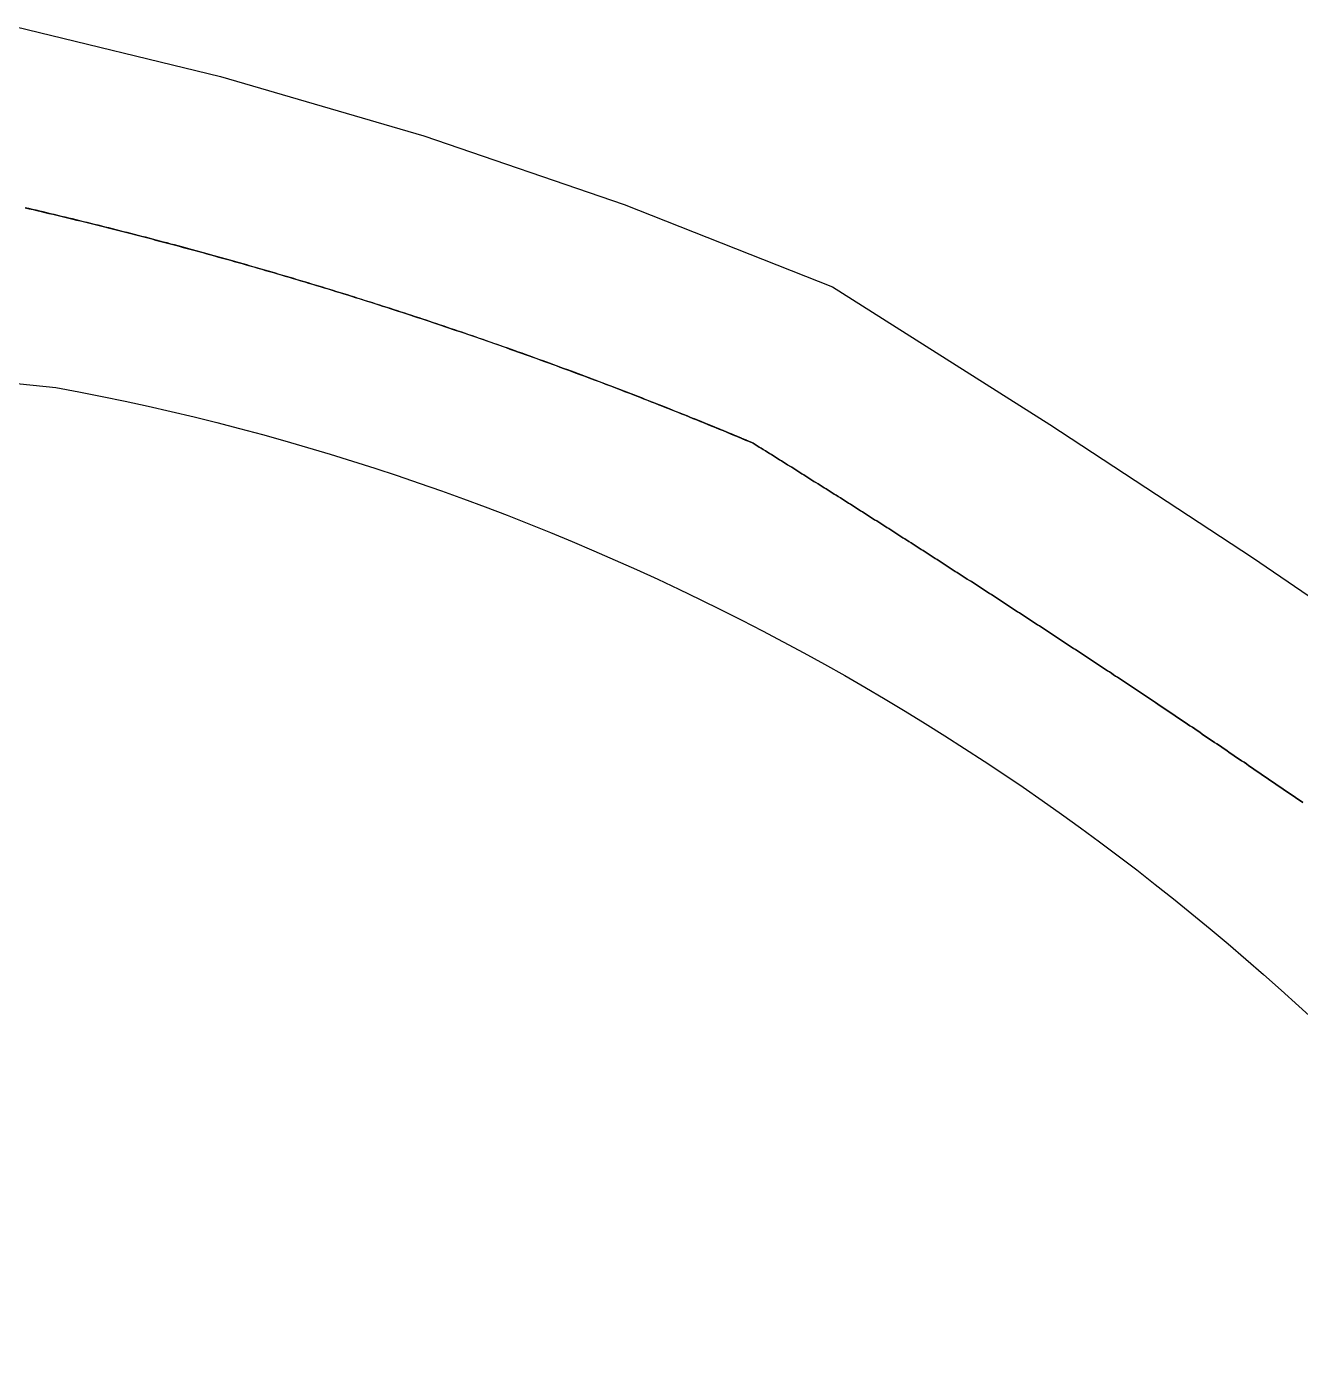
# Model space of a CAD drawing. Header units: inches. Extents: x 87993 to 113012, y 435073 to 454214.
# Drawn here: x 97306.2 to 97320.8, y 442979.91 to 442995.07 of the extents above; entities that cross this region are included whole.
import ezdxf

# ---------------------------------------------------------------- set-up
doc = ezdxf.new("R2010")
doc.units = ezdxf.units.IN
doc.header["$MEASUREMENT"] = 0
for name, color, linetype, true_color in [('As_waterkering_PLSA', 7, 'Continuous', 0x58e833), ('Beschermingszone_PLSA', 7, 'Continuous', 0xa8e862), ('Kernzone_PLSA', 7, 'Continuous', 0x4ce81c)]:
    doc.layers.add(name, color=color, linetype=linetype, true_color=true_color)

msp = doc.modelspace()

# ---------------------------------------------------------------- linework, layer by layer
at = {"layer": 'As_waterkering_PLSA'}
msp.add_lwpolyline([(97253.416, 442985.44, -0.358654), (97254.997, 442988.929), (97277.328, 442992.633), (97293.097, 442992.315), (97306.538, 442990.94, -0.149817), (97321.566, 442983.108, 0.408988), (97330.879, 442980.885, -0.04317), (97332.368, 442982.482)], format="xyb", dxfattribs=at)
at = {"layer": 'Beschermingszone_PLSA'}
for points in [[(97306.068, 442995.074), (97308.426, 442994.501), (97310.755, 442993.821), (97313.05, 442993.034), (97315.44, 442992.091), (97317.929, 442990.514), (97320.252, 442988.992), (97323.09, 442987.054)], [(97320.829, 442986.183), (97320.801, 442986.202), (97320.773, 442986.222), (97320.745, 442986.241), (97320.717, 442986.26), (97320.689, 442986.279), (97320.66, 442986.299), (97320.632, 442986.318), (97320.604, 442986.337), (97320.576, 442986.356), (97320.548, 442986.375), (97320.52, 442986.395), (97320.492, 442986.414), (97320.464, 442986.433), (97320.436, 442986.452), (97320.408, 442986.471), (97320.38, 442986.491), (97320.351, 442986.51), (97320.323, 442986.529), (97320.295, 442986.548), (97320.267, 442986.567), (97320.239, 442986.586), (97320.211, 442986.605), (97320.183, 442986.625), (97320.155, 442986.644), (97320.126, 442986.663), (97320.098, 442986.682), (97320.07, 442986.701), (97320.042, 442986.72), (97320.014, 442986.739), (97319.986, 442986.758), (97319.958, 442986.778), (97319.929, 442986.797), (97319.901, 442986.816), (97319.873, 442986.835), (97319.845, 442986.854), (97319.817, 442986.873), (97319.789, 442986.892), (97319.76, 442986.911), (97319.732, 442986.93), (97319.704, 442986.949), (97319.676, 442986.968), (97319.648, 442986.988), (97319.62, 442987.007), (97319.591, 442987.026), (97319.563, 442987.045), (97319.535, 442987.064), (97319.507, 442987.083), (97319.479, 442987.102), (97319.45, 442987.121), (97319.422, 442987.14), (97319.394, 442987.159), (97319.366, 442987.178), (97319.338, 442987.197), (97319.309, 442987.216), (97319.281, 442987.235), (97319.253, 442987.254), (97319.225, 442987.273), (97319.196, 442987.292), (97319.168, 442987.311), (97319.14, 442987.33), (97319.14, 442987.33), (97319.117, 442987.345), (97319.094, 442987.36), (97319.072, 442987.376), (97319.049, 442987.391), (97319.026, 442987.406), (97319.003, 442987.421), (97318.98, 442987.436), (97318.957, 442987.451), (97318.934, 442987.467), (97318.912, 442987.482), (97318.889, 442987.497), (97318.866, 442987.512), (97318.843, 442987.527), (97318.82, 442987.542), (97318.797, 442987.558), (97318.775, 442987.573), (97318.752, 442987.588), (97318.729, 442987.603), (97318.706, 442987.618), (97318.683, 442987.633), (97318.66, 442987.648), (97318.637, 442987.664), (97318.614, 442987.679), (97318.592, 442987.694), (97318.569, 442987.709), (97318.546, 442987.724), (97318.523, 442987.739), (97318.5, 442987.754), (97318.477, 442987.769), (97318.454, 442987.784), (97318.431, 442987.799), (97318.408, 442987.815), (97318.386, 442987.83), (97318.363, 442987.845), (97318.34, 442987.86), (97318.317, 442987.875), (97318.294, 442987.89), (97318.271, 442987.905), (97318.248, 442987.92), (97318.225, 442987.935), (97318.202, 442987.95), (97318.179, 442987.965), (97318.156, 442987.98), (97318.134, 442987.995), (97318.111, 442988.01), (97318.088, 442988.025), (97318.065, 442988.04), (97318.042, 442988.055), (97318.019, 442988.071), (97317.996, 442988.086), (97317.973, 442988.101), (97317.95, 442988.116), (97317.927, 442988.131), (97317.904, 442988.146), (97317.881, 442988.161), (97317.858, 442988.176), (97317.835, 442988.191), (97317.812, 442988.206), (97317.789, 442988.221), (97317.766, 442988.236), (97317.744, 442988.251), (97317.721, 442988.266), (97317.698, 442988.281), (97317.675, 442988.296), (97317.652, 442988.311), (97317.629, 442988.325), (97317.606, 442988.34), (97317.583, 442988.355), (97317.56, 442988.37), (97317.537, 442988.385), (97317.514, 442988.4), (97317.491, 442988.415), (97317.468, 442988.43), (97317.445, 442988.445), (97317.422, 442988.46), (97317.399, 442988.475), (97317.376, 442988.49), (97317.353, 442988.505), (97317.33, 442988.52), (97317.307, 442988.535), (97317.284, 442988.55), (97317.261, 442988.565), (97317.238, 442988.579), (97317.215, 442988.594), (97317.192, 442988.609), (97317.169, 442988.624), (97317.146, 442988.639), (97317.123, 442988.654), (97317.1, 442988.669), (97317.077, 442988.684), (97317.054, 442988.699), (97317.031, 442988.714), (97317.008, 442988.728), (97316.984, 442988.743), (97316.961, 442988.758), (97316.938, 442988.773), (97316.915, 442988.788), (97316.892, 442988.803), (97316.869, 442988.818), (97316.846, 442988.832), (97316.823, 442988.847), (97316.8, 442988.862), (97316.777, 442988.877), (97316.754, 442988.892), (97316.731, 442988.907), (97316.708, 442988.921), (97316.685, 442988.936), (97316.662, 442988.951), (97316.639, 442988.966), (97316.616, 442988.981), (97316.593, 442988.996), (97316.569, 442989.01), (97316.546, 442989.025), (97316.523, 442989.04), (97316.5, 442989.055), (97316.477, 442989.07), (97316.454, 442989.084), (97316.431, 442989.099), (97316.408, 442989.114), (97316.385, 442989.129), (97316.362, 442989.144), (97316.339, 442989.158), (97316.315, 442989.173), (97316.292, 442989.188), (97316.269, 442989.203), (97316.246, 442989.217), (97316.223, 442989.232), (97316.2, 442989.247), (97316.177, 442989.262), (97316.154, 442989.276), (97316.131, 442989.291), (97316.107, 442989.306), (97316.084, 442989.321), (97316.061, 442989.335), (97316.038, 442989.35), (97316.015, 442989.365), (97315.992, 442989.38), (97315.969, 442989.394), (97315.946, 442989.409), (97315.922, 442989.424), (97315.899, 442989.438), (97315.876, 442989.453), (97315.853, 442989.468), (97315.83, 442989.482), (97315.807, 442989.497), (97315.784, 442989.512), (97315.76, 442989.527), (97315.737, 442989.541), (97315.714, 442989.556), (97315.691, 442989.571), (97315.668, 442989.585), (97315.645, 442989.6), (97315.621, 442989.615), (97315.598, 442989.629), (97315.575, 442989.644), (97315.552, 442989.659), (97315.529, 442989.673), (97315.506, 442989.688), (97315.482, 442989.703), (97315.459, 442989.717), (97315.436, 442989.732), (97315.413, 442989.746), (97315.39, 442989.761), (97315.366, 442989.776), (97315.343, 442989.79), (97315.32, 442989.805), (97315.297, 442989.82), (97315.274, 442989.834), (97315.25, 442989.849), (97315.227, 442989.863), (97315.204, 442989.878), (97315.181, 442989.893), (97315.158, 442989.907), (97315.134, 442989.922), (97315.111, 442989.936), (97315.088, 442989.951), (97315.065, 442989.966), (97315.041, 442989.98), (97315.018, 442989.995), (97314.995, 442990.009), (97314.972, 442990.024), (97314.949, 442990.038), (97314.925, 442990.053), (97314.902, 442990.068), (97314.879, 442990.082), (97314.856, 442990.097), (97314.832, 442990.111), (97314.809, 442990.126), (97314.786, 442990.14), (97314.763, 442990.155), (97314.739, 442990.169), (97314.716, 442990.184), (97314.693, 442990.198), (97314.67, 442990.213), (97314.646, 442990.227), (97314.623, 442990.242), (97314.6, 442990.256), (97314.577, 442990.271), (97314.553, 442990.285), (97314.53, 442990.3), (97314.53, 442990.3), (97314.527, 442990.301), (97314.523, 442990.303), (97314.52, 442990.304), (97314.516, 442990.306), (97314.513, 442990.307), (97314.51, 442990.309), (97314.506, 442990.31), (97314.503, 442990.311), (97314.5, 442990.313), (97314.496, 442990.314), (97314.493, 442990.316), (97314.489, 442990.317), (97314.486, 442990.318), (97314.483, 442990.32), (97314.479, 442990.321), (97314.476, 442990.323), (97314.473, 442990.324), (97314.469, 442990.326), (97314.466, 442990.327), (97314.462, 442990.328), (97314.459, 442990.33), (97314.456, 442990.331), (97314.452, 442990.333), (97314.449, 442990.334), (97314.446, 442990.335), (97314.442, 442990.337), (97314.439, 442990.338), (97314.435, 442990.34), (97314.432, 442990.341), (97314.429, 442990.343), (97314.425, 442990.344), (97314.422, 442990.345), (97314.419, 442990.347), (97314.415, 442990.348), (97314.412, 442990.35), (97314.408, 442990.351), (97314.405, 442990.352), (97314.402, 442990.354), (97314.398, 442990.355), (97314.395, 442990.357), (97314.392, 442990.358), (97314.388, 442990.36), (97314.385, 442990.361), (97314.381, 442990.362), (97314.378, 442990.364), (97314.375, 442990.365), (97314.371, 442990.367), (97314.368, 442990.368), (97314.364, 442990.369), (97314.361, 442990.371), (97314.358, 442990.372), (97314.354, 442990.374), (97314.351, 442990.375), (97314.348, 442990.376), (97314.344, 442990.378), (97314.341, 442990.379), (97314.337, 442990.381), (97314.334, 442990.382), (97314.331, 442990.383), (97314.327, 442990.385), (97314.324, 442990.386), (97314.32, 442990.388), (97314.317, 442990.389), (97314.314, 442990.391), (97314.31, 442990.392), (97314.307, 442990.393), (97314.304, 442990.395), (97314.3, 442990.396), (97314.297, 442990.398), (97314.293, 442990.399), (97314.29, 442990.4), (97314.287, 442990.402), (97314.283, 442990.403), (97314.28, 442990.405), (97314.277, 442990.406), (97314.273, 442990.407), (97314.27, 442990.409), (97314.266, 442990.41), (97314.263, 442990.412), (97314.26, 442990.413), (97314.256, 442990.414), (97314.253, 442990.416), (97314.249, 442990.417), (97314.246, 442990.419), (97314.243, 442990.42), (97314.239, 442990.421), (97314.236, 442990.423), (97314.233, 442990.424), (97314.229, 442990.426), (97314.226, 442990.427), (97314.222, 442990.428), (97314.219, 442990.43), (97314.216, 442990.431), (97314.212, 442990.433), (97314.209, 442990.434), (97314.205, 442990.435), (97314.202, 442990.437), (97314.199, 442990.438), (97314.195, 442990.44), (97314.192, 442990.441), (97314.189, 442990.442), (97314.185, 442990.444), (97314.182, 442990.445), (97314.178, 442990.447), (97314.175, 442990.448), (97314.172, 442990.449), (97314.168, 442990.451), (97314.165, 442990.452), (97314.161, 442990.454), (97314.158, 442990.455), (97314.155, 442990.456), (97314.151, 442990.458), (97314.148, 442990.459), (97314.144, 442990.461), (97314.141, 442990.462), (97314.138, 442990.463), (97314.134, 442990.465), (97314.131, 442990.466), (97314.128, 442990.468), (97314.124, 442990.469), (97314.121, 442990.47), (97314.117, 442990.472), (97314.114, 442990.473), (97314.111, 442990.475), (97314.107, 442990.476), (97314.104, 442990.477), (97314.1, 442990.479), (97314.097, 442990.48), (97314.094, 442990.481), (97314.09, 442990.483), (97314.087, 442990.484), (97314.083, 442990.486), (97314.08, 442990.487), (97314.077, 442990.488), (97314.073, 442990.49), (97314.07, 442990.491), (97314.067, 442990.493), (97314.063, 442990.494), (97314.06, 442990.495), (97314.056, 442990.497), (97314.053, 442990.498), (97314.05, 442990.5), (97314.046, 442990.501), (97314.043, 442990.502), (97314.039, 442990.504), (97314.036, 442990.505), (97314.033, 442990.506), (97314.029, 442990.508), (97314.026, 442990.509), (97314.022, 442990.511), (97314.019, 442990.512), (97314.016, 442990.513), (97314.012, 442990.515), (97314.009, 442990.516), (97314.006, 442990.518), (97314.002, 442990.519), (97313.999, 442990.52), (97313.995, 442990.522), (97313.992, 442990.523), (97313.989, 442990.524), (97313.985, 442990.526), (97313.982, 442990.527), (97313.978, 442990.529), (97313.975, 442990.53), (97313.972, 442990.531), (97313.968, 442990.533), (97313.965, 442990.534), (97313.961, 442990.536), (97313.958, 442990.537), (97313.955, 442990.538), (97313.951, 442990.54), (97313.948, 442990.541), (97313.944, 442990.542), (97313.941, 442990.544), (97313.938, 442990.545), (97313.934, 442990.547), (97313.931, 442990.548), (97313.927, 442990.549), (97313.924, 442990.551), (97313.921, 442990.552), (97313.917, 442990.553), (97313.914, 442990.555), (97313.911, 442990.556), (97313.907, 442990.558), (97313.904, 442990.559), (97313.9, 442990.56), (97313.897, 442990.562), (97313.894, 442990.563), (97313.89, 442990.564), (97313.887, 442990.566), (97313.883, 442990.567), (97313.88, 442990.569), (97313.877, 442990.57), (97313.873, 442990.571), (97313.87, 442990.573), (97313.866, 442990.574), (97313.863, 442990.575), (97313.86, 442990.577), (97313.856, 442990.578), (97313.853, 442990.58), (97313.853, 442990.58), (97313.813, 442990.596), (97313.773, 442990.612), (97313.733, 442990.628), (97313.693, 442990.644), (97313.653, 442990.66), (97313.613, 442990.676), (97313.573, 442990.692), (97313.533, 442990.708), (97313.493, 442990.724), (97313.453, 442990.739), (97313.413, 442990.755), (97313.373, 442990.771), (97313.333, 442990.787), (97313.293, 442990.802), (97313.253, 442990.818), (97313.213, 442990.834), (97313.173, 442990.849), (97313.133, 442990.865), (97313.092, 442990.88), (97313.052, 442990.896), (97313.012, 442990.911), (97312.972, 442990.927), (97312.932, 442990.942), (97312.891, 442990.957), (97312.851, 442990.973), (97312.811, 442990.988), (97312.771, 442991.003), (97312.731, 442991.018), (97312.69, 442991.033), (97312.65, 442991.049), (97312.61, 442991.064), (97312.569, 442991.079), (97312.529, 442991.094), (97312.489, 442991.109), (97312.448, 442991.124), (97312.408, 442991.139), (97312.368, 442991.154), (97312.327, 442991.168), (97312.287, 442991.183), (97312.246, 442991.198), (97312.206, 442991.213), (97312.166, 442991.228), (97312.125, 442991.242), (97312.085, 442991.257), (97312.044, 442991.272), (97312.004, 442991.286), (97311.963, 442991.301), (97311.923, 442991.315), (97311.882, 442991.33), (97311.842, 442991.344), (97311.801, 442991.359), (97311.761, 442991.373), (97311.72, 442991.387), (97311.679, 442991.402), (97311.639, 442991.416), (97311.598, 442991.43), (97311.558, 442991.444), (97311.517, 442991.459), (97311.476, 442991.473), (97311.436, 442991.487), (97311.395, 442991.501), (97311.354, 442991.515), (97311.314, 442991.529), (97311.273, 442991.543), (97311.232, 442991.557), (97311.191, 442991.571), (97311.151, 442991.585), (97311.11, 442991.599), (97311.069, 442991.612), (97311.028, 442991.626), (97310.988, 442991.64), (97310.947, 442991.654), (97310.906, 442991.667), (97310.865, 442991.681), (97310.824, 442991.695), (97310.784, 442991.708), (97310.743, 442991.722), (97310.702, 442991.735), (97310.661, 442991.749), (97310.62, 442991.762), (97310.579, 442991.775), (97310.538, 442991.789), (97310.497, 442991.802), (97310.456, 442991.815), (97310.416, 442991.829), (97310.375, 442991.842), (97310.334, 442991.855), (97310.293, 442991.868), (97310.252, 442991.881), (97310.211, 442991.894), (97310.17, 442991.907), (97310.129, 442991.92), (97310.088, 442991.933), (97310.047, 442991.946), (97310.005, 442991.959), (97309.964, 442991.972), (97309.923, 442991.985), (97309.882, 442991.998), (97309.841, 442992.011), (97309.8, 442992.023), (97309.759, 442992.036), (97309.718, 442992.049), (97309.677, 442992.061), (97309.636, 442992.074), (97309.594, 442992.086), (97309.553, 442992.099), (97309.512, 442992.111), (97309.471, 442992.124), (97309.43, 442992.136), (97309.388, 442992.149), (97309.347, 442992.161), (97309.306, 442992.173), (97309.265, 442992.186), (97309.223, 442992.198), (97309.182, 442992.21), (97309.141, 442992.222), (97309.1, 442992.234), (97309.058, 442992.247), (97309.017, 442992.259), (97308.976, 442992.271), (97308.934, 442992.283), (97308.893, 442992.295), (97308.852, 442992.307), (97308.81, 442992.318), (97308.769, 442992.33), (97308.728, 442992.342), (97308.686, 442992.354), (97308.645, 442992.366), (97308.603, 442992.377), (97308.562, 442992.389), (97308.521, 442992.401), (97308.479, 442992.412), (97308.438, 442992.424), (97308.396, 442992.436), (97308.355, 442992.447), (97308.313, 442992.459), (97308.272, 442992.47), (97308.23, 442992.481), (97308.189, 442992.493), (97308.147, 442992.504), (97308.106, 442992.515), (97308.064, 442992.527), (97308.023, 442992.538), (97307.981, 442992.549), (97307.94, 442992.56), (97307.898, 442992.571), (97307.856, 442992.582), (97307.815, 442992.594), (97307.773, 442992.605), (97307.732, 442992.616), (97307.69, 442992.626), (97307.648, 442992.637), (97307.607, 442992.648), (97307.565, 442992.659), (97307.523, 442992.67), (97307.482, 442992.681), (97307.44, 442992.691), (97307.398, 442992.702), (97307.357, 442992.713), (97307.315, 442992.723), (97307.273, 442992.734), (97307.232, 442992.745), (97307.19, 442992.755), (97307.148, 442992.766), (97307.106, 442992.776), (97307.065, 442992.787), (97307.023, 442992.797), (97306.981, 442992.807), (97306.939, 442992.818), (97306.898, 442992.828), (97306.856, 442992.838), (97306.814, 442992.848), (97306.772, 442992.859), (97306.73, 442992.869), (97306.688, 442992.879), (97306.647, 442992.889), (97306.605, 442992.899), (97306.563, 442992.909), (97306.521, 442992.919), (97306.479, 442992.929), (97306.437, 442992.939), (97306.395, 442992.949), (97306.354, 442992.958), (97306.312, 442992.968), (97306.27, 442992.978), (97306.228, 442992.988), (97306.186, 442992.997)]]:
    msp.add_lwpolyline(points, dxfattribs=at)
at = {"layer": 'Kernzone_PLSA'}
msp.add_lwpolyline([(97306.187, 442992.997), (97306.232, 442992.987), (97306.278, 442992.976), (97306.323, 442992.965), (97306.369, 442992.955), (97306.414, 442992.944), (97306.46, 442992.933), (97306.505, 442992.923), (97306.55, 442992.912), (97306.596, 442992.901), (97306.641, 442992.89), (97306.687, 442992.879), (97306.732, 442992.868), (97306.777, 442992.857), (97306.823, 442992.846), (97306.868, 442992.835), (97306.914, 442992.824), (97306.959, 442992.813), (97307.004, 442992.802), (97307.05, 442992.79), (97307.095, 442992.779), (97307.14, 442992.768), (97307.185, 442992.756), (97307.231, 442992.745), (97307.276, 442992.733), (97307.321, 442992.722), (97307.367, 442992.71), (97307.412, 442992.699), (97307.457, 442992.687), (97307.502, 442992.675), (97307.547, 442992.664), (97307.593, 442992.652), (97307.638, 442992.64), (97307.683, 442992.628), (97307.728, 442992.616), (97307.773, 442992.605), (97307.818, 442992.593), (97307.864, 442992.581), (97307.909, 442992.569), (97307.954, 442992.556), (97307.999, 442992.544), (97308.044, 442992.532), (97308.089, 442992.52), (97308.134, 442992.508), (97308.179, 442992.495), (97308.224, 442992.483), (97308.269, 442992.471), (97308.314, 442992.458), (97308.359, 442992.446), (97308.404, 442992.433), (97308.449, 442992.421), (97308.494, 442992.408), (97308.539, 442992.396), (97308.584, 442992.383), (97308.629, 442992.37), (97308.674, 442992.357), (97308.719, 442992.345), (97308.764, 442992.332), (97308.809, 442992.319), (97308.853, 442992.306), (97308.898, 442992.293), (97308.943, 442992.28), (97308.988, 442992.267), (97309.033, 442992.254), (97309.078, 442992.241), (97309.123, 442992.228), (97309.167, 442992.215), (97309.212, 442992.201), (97309.257, 442992.188), (97309.302, 442992.175), (97309.346, 442992.161), (97309.391, 442992.148), (97309.436, 442992.134), (97309.481, 442992.121), (97309.525, 442992.107), (97309.57, 442992.094), (97309.615, 442992.08), (97309.659, 442992.067), (97309.704, 442992.053), (97309.749, 442992.039), (97309.793, 442992.025), (97309.838, 442992.012), (97309.882, 442991.998), (97309.927, 442991.984), (97309.971, 442991.97), (97310.016, 442991.956), (97310.061, 442991.942), (97310.105, 442991.928), (97310.15, 442991.914), (97310.194, 442991.9), (97310.239, 442991.885), (97310.283, 442991.871), (97310.328, 442991.857), (97310.372, 442991.843), (97310.416, 442991.828), (97310.461, 442991.814), (97310.505, 442991.8), (97310.55, 442991.785), (97310.594, 442991.771), (97310.638, 442991.756), (97310.683, 442991.741), (97310.727, 442991.727), (97310.772, 442991.712), (97310.816, 442991.697), (97310.86, 442991.683), (97310.904, 442991.668), (97310.949, 442991.653), (97310.993, 442991.638), (97311.037, 442991.623), (97311.081, 442991.608), (97311.126, 442991.593), (97311.17, 442991.578), (97311.214, 442991.563), (97311.258, 442991.548), (97311.302, 442991.533), (97311.347, 442991.518), (97311.391, 442991.502), (97311.435, 442991.487), (97311.479, 442991.472), (97311.523, 442991.457), (97311.567, 442991.441), (97311.611, 442991.426), (97311.655, 442991.41), (97311.699, 442991.395), (97311.743, 442991.379), (97311.787, 442991.364), (97311.831, 442991.348), (97311.875, 442991.332), (97311.919, 442991.316), (97311.963, 442991.301), (97312.007, 442991.285), (97312.051, 442991.269), (97312.095, 442991.253), (97312.139, 442991.237), (97312.183, 442991.221), (97312.227, 442991.205), (97312.271, 442991.189), (97312.314, 442991.173), (97312.358, 442991.157), (97312.402, 442991.141), (97312.446, 442991.125), (97312.49, 442991.108), (97312.533, 442991.092), (97312.577, 442991.076), (97312.621, 442991.059), (97312.665, 442991.043), (97312.708, 442991.027), (97312.752, 442991.01), (97312.796, 442990.994), (97312.839, 442990.977), (97312.883, 442990.96), (97312.927, 442990.944), (97312.97, 442990.927), (97313.014, 442990.91), (97313.057, 442990.894), (97313.101, 442990.877), (97313.145, 442990.86), (97313.188, 442990.843), (97313.232, 442990.826), (97313.275, 442990.809), (97313.319, 442990.792), (97313.362, 442990.775), (97313.406, 442990.758), (97313.449, 442990.741), (97313.492, 442990.724), (97313.536, 442990.707), (97313.579, 442990.689), (97313.623, 442990.672), (97313.666, 442990.655), (97313.709, 442990.637), (97313.753, 442990.62), (97313.796, 442990.603), (97313.839, 442990.585), (97313.883, 442990.568), (97313.926, 442990.55), (97313.969, 442990.532), (97314.012, 442990.515), (97314.056, 442990.497), (97314.099, 442990.479), (97314.142, 442990.462), (97314.185, 442990.444), (97314.228, 442990.426), (97314.272, 442990.408), (97314.315, 442990.39), (97314.358, 442990.372), (97314.401, 442990.354), (97314.444, 442990.336), (97314.487, 442990.318), (97314.53, 442990.3), (97314.53, 442990.3), (97314.553, 442990.285), (97314.577, 442990.271), (97314.6, 442990.256), (97314.623, 442990.242), (97314.646, 442990.227), (97314.67, 442990.213), (97314.693, 442990.198), (97314.716, 442990.184), (97314.739, 442990.169), (97314.763, 442990.155), (97314.786, 442990.14), (97314.809, 442990.126), (97314.832, 442990.111), (97314.856, 442990.097), (97314.879, 442990.082), (97314.902, 442990.068), (97314.925, 442990.053), (97314.949, 442990.038), (97314.972, 442990.024), (97314.995, 442990.009), (97315.018, 442989.995), (97315.041, 442989.98), (97315.065, 442989.966), (97315.088, 442989.951), (97315.111, 442989.936), (97315.134, 442989.922), (97315.158, 442989.907), (97315.181, 442989.893), (97315.204, 442989.878), (97315.227, 442989.863), (97315.25, 442989.849), (97315.274, 442989.834), (97315.297, 442989.82), (97315.32, 442989.805), (97315.343, 442989.79), (97315.366, 442989.776), (97315.39, 442989.761), (97315.413, 442989.746), (97315.436, 442989.732), (97315.459, 442989.717), (97315.482, 442989.703), (97315.506, 442989.688), (97315.529, 442989.673), (97315.552, 442989.659), (97315.575, 442989.644), (97315.598, 442989.629), (97315.621, 442989.615), (97315.645, 442989.6), (97315.668, 442989.585), (97315.691, 442989.571), (97315.714, 442989.556), (97315.737, 442989.541), (97315.76, 442989.527), (97315.784, 442989.512), (97315.807, 442989.497), (97315.83, 442989.482), (97315.853, 442989.468), (97315.876, 442989.453), (97315.899, 442989.438), (97315.922, 442989.424), (97315.946, 442989.409), (97315.969, 442989.394), (97315.992, 442989.38), (97316.015, 442989.365), (97316.038, 442989.35), (97316.061, 442989.335), (97316.084, 442989.321), (97316.107, 442989.306), (97316.131, 442989.291), (97316.154, 442989.276), (97316.177, 442989.262), (97316.2, 442989.247), (97316.223, 442989.232), (97316.246, 442989.217), (97316.269, 442989.203), (97316.292, 442989.188), (97316.315, 442989.173), (97316.339, 442989.158), (97316.362, 442989.144), (97316.385, 442989.129), (97316.408, 442989.114), (97316.431, 442989.099), (97316.454, 442989.084), (97316.477, 442989.07), (97316.5, 442989.055), (97316.523, 442989.04), (97316.546, 442989.025), (97316.569, 442989.01), (97316.593, 442988.996), (97316.616, 442988.981), (97316.639, 442988.966), (97316.662, 442988.951), (97316.685, 442988.936), (97316.708, 442988.921), (97316.731, 442988.907), (97316.754, 442988.892), (97316.777, 442988.877), (97316.8, 442988.862), (97316.823, 442988.847), (97316.846, 442988.832), (97316.869, 442988.818), (97316.892, 442988.803), (97316.915, 442988.788), (97316.938, 442988.773), (97316.961, 442988.758), (97316.984, 442988.743), (97317.008, 442988.728), (97317.031, 442988.714), (97317.054, 442988.699), (97317.077, 442988.684), (97317.1, 442988.669), (97317.123, 442988.654), (97317.146, 442988.639), (97317.169, 442988.624), (97317.192, 442988.609), (97317.215, 442988.594), (97317.238, 442988.579), (97317.261, 442988.565), (97317.284, 442988.55), (97317.307, 442988.535), (97317.33, 442988.52), (97317.353, 442988.505), (97317.376, 442988.49), (97317.399, 442988.475), (97317.422, 442988.46), (97317.445, 442988.445), (97317.468, 442988.43), (97317.491, 442988.415), (97317.514, 442988.4), (97317.537, 442988.385), (97317.56, 442988.37), (97317.583, 442988.355), (97317.606, 442988.34), (97317.629, 442988.325), (97317.652, 442988.311), (97317.675, 442988.296), (97317.698, 442988.281), (97317.721, 442988.266), (97317.744, 442988.251), (97317.766, 442988.236), (97317.789, 442988.221), (97317.812, 442988.206), (97317.835, 442988.191), (97317.858, 442988.176), (97317.881, 442988.161), (97317.904, 442988.146), (97317.927, 442988.131), (97317.95, 442988.116), (97317.973, 442988.101), (97317.996, 442988.086), (97318.019, 442988.071), (97318.042, 442988.055), (97318.065, 442988.04), (97318.088, 442988.025), (97318.111, 442988.01), (97318.134, 442987.995), (97318.156, 442987.98), (97318.179, 442987.965), (97318.202, 442987.95), (97318.225, 442987.935), (97318.248, 442987.92), (97318.271, 442987.905), (97318.294, 442987.89), (97318.317, 442987.875), (97318.34, 442987.86), (97318.363, 442987.845), (97318.386, 442987.83), (97318.408, 442987.815), (97318.431, 442987.799), (97318.454, 442987.784), (97318.477, 442987.769), (97318.5, 442987.754), (97318.523, 442987.739), (97318.546, 442987.724), (97318.569, 442987.709), (97318.592, 442987.694), (97318.614, 442987.679), (97318.637, 442987.664), (97318.66, 442987.648), (97318.683, 442987.633), (97318.706, 442987.618), (97318.729, 442987.603), (97318.752, 442987.588), (97318.775, 442987.573), (97318.797, 442987.558), (97318.82, 442987.542), (97318.843, 442987.527), (97318.866, 442987.512), (97318.889, 442987.497), (97318.912, 442987.482), (97318.934, 442987.467), (97318.957, 442987.451), (97318.98, 442987.436), (97319.003, 442987.421), (97319.026, 442987.406), (97319.049, 442987.391), (97319.072, 442987.376), (97319.094, 442987.36), (97319.117, 442987.345), (97319.14, 442987.33), (97319.14, 442987.33), (97319.168, 442987.311), (97319.196, 442987.292), (97319.225, 442987.273), (97319.253, 442987.254), (97319.281, 442987.235), (97319.309, 442987.216), (97319.338, 442987.197), (97319.366, 442987.178), (97319.394, 442987.159), (97319.422, 442987.14), (97319.45, 442987.121), (97319.479, 442987.102), (97319.507, 442987.083), (97319.535, 442987.064), (97319.563, 442987.045), (97319.591, 442987.026), (97319.62, 442987.007), (97319.648, 442986.988), (97319.676, 442986.968), (97319.704, 442986.949), (97319.732, 442986.93), (97319.76, 442986.911), (97319.789, 442986.892), (97319.817, 442986.873), (97319.845, 442986.854), (97319.873, 442986.835), (97319.901, 442986.816), (97319.929, 442986.797), (97319.958, 442986.778), (97319.986, 442986.758), (97320.014, 442986.739), (97320.042, 442986.72), (97320.07, 442986.701), (97320.098, 442986.682), (97320.126, 442986.663), (97320.155, 442986.644), (97320.183, 442986.625), (97320.211, 442986.605), (97320.239, 442986.586), (97320.267, 442986.567), (97320.295, 442986.548), (97320.323, 442986.529), (97320.351, 442986.51), (97320.38, 442986.491), (97320.408, 442986.471), (97320.436, 442986.452), (97320.464, 442986.433), (97320.492, 442986.414), (97320.52, 442986.395), (97320.548, 442986.375), (97320.576, 442986.356), (97320.604, 442986.337), (97320.632, 442986.318), (97320.66, 442986.299), (97320.689, 442986.279), (97320.717, 442986.26), (97320.745, 442986.241), (97320.773, 442986.222), (97320.801, 442986.202), (97320.829, 442986.183)], dxfattribs=at)

doc.saveas('drawing.dxf')
